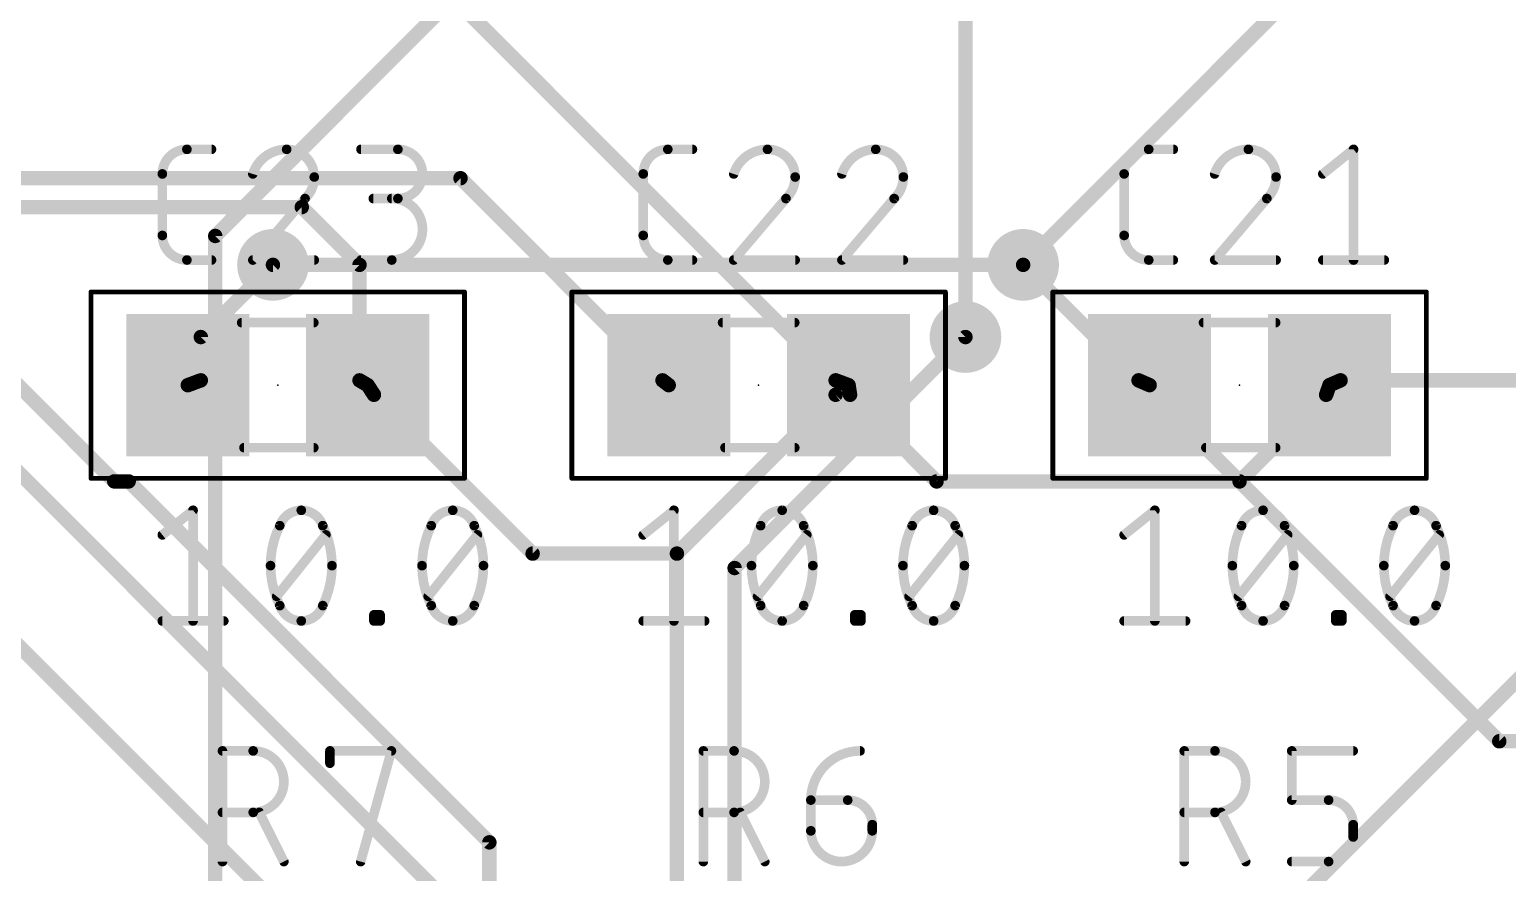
# Model space of a CAD drawing. Extents: x 0 to 100, y 0 to 80.
# Drawn here: x 51.99 to 67.6, y 54.55 to 63.44 of the extents above; entities that cross this region are included whole.
import ezdxf

# ---------------------------------------------------------------- set-up
doc = ezdxf.new("R2010")
doc.units = 0
for name, color, linetype in [('1', 22, 'CONTINUOUS'), ('16', 175, 'CONTINUOUS'), ('18', 82, 'CONTINUOUS'), ('23', 7, 'CONTINUOUS'), ('25', 253, 'CONTINUOUS'), ('27', 253, 'CONTINUOUS'), ('39', 22, 'CONTINUOUS'), ('51', 253, 'CONTINUOUS')]:
    doc.layers.add(name, color=color, linetype=linetype)

# ---------------------------------------------------------------- blocks, each defined once
blk = doc.blocks.new('RECT')
blk.add_solid([(-0.5, -0.5), (0.5, -0.5), (-0.5, 0.5), (0.5, 0.5)])
blk = doc.blocks.new('ROUNDV')
at = {"const_width": 0.5}
blk.add_lwpolyline([(0, -0.25, 1), (0, 0.25, 1), (0, -0.25)], format="xyb", dxfattribs=at)

msp = doc.modelspace()

# ---------------------------------------------------------------- linework, layer by layer
at = {"layer": '1', "const_width": 0.1524}
for points in [[(60.5028, 59.7408), (53.4924, 66.7512)], [(61.8744, 64.3128), (61.8744, 60.198)], [(56.5404, 61.8744), (46.9392, 61.8744)], [(58.674, 59.7408), (56.5404, 61.8744)], [(54.864, 61.5696), (47.8536, 61.5696)], [(55.4736, 60.96), (54.864, 61.5696)], [(54.5592, 60.96), (53.7972, 60.198)], [(55.4736, 59.7408), (55.4736, 60.96)], [(63.7032, 59.7408), (62.484, 60.96)], [(51.3588, 60.198), (52.8828, 58.674)], [(53.7972, 60.198), (53.7972, 59.7408)], [(53.7972, 59.7408), (53.66, 59.69)], [(55.4736, 59.7408), (55.56, 59.69)], [(58.674, 59.7408), (58.74, 59.69)], [(60.5028, 59.7408), (60.64, 59.69)], [(63.7032, 59.7408), (63.82, 59.69)], [(65.8368, 59.7408), (65.72, 59.69)], [(68.8848, 59.7408), (65.8368, 59.7408)], [(51.054, 59.5884), (56.5404, 54.102)], [(55.626, 59.5884), (55.56, 59.69)], [(55.626, 59.5884), (57.3024, 57.912)], [(60.5028, 59.5884), (58.8264, 57.912)], [(60.5028, 59.5884), (60.64, 59.69)], [(60.6552, 59.5884), (60.64, 59.69)], [(60.6552, 59.5884), (61.5696, 58.674)], [(64.77, 58.674), (65.6844, 59.5884)], [(65.532, 54.4068), (70.7136, 59.5884)], [(65.6844, 59.5884), (65.72, 59.69)], [(52.8828, 58.674), (53.0352, 58.674)], [(53.0352, 58.674), (56.8452, 54.864)], [(61.5696, 58.674), (64.77, 58.674)], [(57.3024, 57.912), (58.8264, 57.912)], [(58.8264, 57.912), (58.8264, 53.34)], [(51.054, 57.7596), (55.4736, 53.34)], [(56.8452, 54.864), (56.8452, 53.4924)]]:
    msp.add_lwpolyline(points, dxfattribs=at)
at = {"layer": '1', "const_width": 0.0762}
for points in [[(56.5673, 61.9013, 1), (56.5135, 61.8475)], [(56.5404, 61.8363, 1), (56.5404, 61.9125)], [(54.8909, 61.5965, 1), (54.8371, 61.5427)], [(54.864, 61.5315, 1), (54.864, 61.6077)], [(54.5861, 60.9331, 1), (54.5323, 60.9869)], [(55.5117, 60.96, 1), (55.4355, 60.96)], [(55.4467, 60.9331, 1), (55.5005, 60.9869)], [(62.5109, 60.9869, 1), (62.4571, 60.9331)], [(53.8353, 60.198, 1), (53.7591, 60.198)], [(53.7703, 60.2249, 1), (53.8241, 60.1711)], [(61.8363, 60.198, 1), (61.9125, 60.198)], [(53.8104, 59.7051, 1), (53.784, 59.7765)], [(55.4929, 59.7736, 1), (55.4543, 59.708)], [(58.6972, 59.771, 1), (58.6508, 59.7106)], [(58.6471, 59.7139, 1), (58.7009, 59.7677)], [(60.516, 59.7765, 1), (60.4896, 59.7051)], [(60.4759, 59.7139, 1), (60.5297, 59.7677)], [(63.7184, 59.7757, 1), (63.688, 59.7059)], [(63.6763, 59.7139, 1), (63.7301, 59.7677)], [(65.8368, 59.7789, 1), (65.8368, 59.7027)], [(65.852, 59.7059, 1), (65.8216, 59.7757)], [(53.6468, 59.7257, 1), (53.6732, 59.6543)], [(53.7591, 59.7408, 1), (53.8353, 59.7408)], [(55.4355, 59.7408, 1), (55.5117, 59.7408)], [(55.592, 59.7108, 1), (55.528, 59.6692)], [(55.5407, 59.6572, 1), (55.5793, 59.7228)], [(55.6529, 59.6153, 1), (55.5991, 59.5615)], [(55.594, 59.5676, 1), (55.658, 59.6092)], [(58.7168, 59.6598, 1), (58.7632, 59.7202)], [(60.4801, 59.619, 1), (60.5255, 59.5578)], [(60.5297, 59.5615, 1), (60.4759, 59.6153)], [(60.6777, 59.6956, 1), (60.6023, 59.6844)], [(60.6821, 59.6153, 1), (60.6283, 59.5615)], [(60.6627, 59.6594, 1), (60.6173, 59.7206)], [(60.6268, 59.6543, 1), (60.6532, 59.7257)], [(63.8048, 59.6551, 1), (63.8352, 59.7249)], [(65.6484, 59.601, 1), (65.7204, 59.5758)], [(65.7113, 59.5615, 1), (65.6575, 59.6153)], [(65.7048, 59.7249, 1), (65.7352, 59.6551)], [(65.756, 59.6774, 1), (65.684, 59.7026)], [(60.6175, 59.5828, 1), (60.6929, 59.594)], [(52.8828, 58.7121, 1), (52.8828, 58.6359)], [(52.8559, 58.6471, 1), (52.9097, 58.7009)], [(53.0621, 58.7009, 1), (53.0083, 58.6471)], [(53.0352, 58.6359, 1), (53.0352, 58.7121)], [(61.5696, 58.7121, 1), (61.5696, 58.6359)], [(61.5427, 58.6471, 1), (61.5965, 58.7009)], [(64.7431, 58.7009, 1), (64.7969, 58.6471)], [(64.77, 58.6359, 1), (64.77, 58.7121)], [(57.3024, 57.9501, 1), (57.3024, 57.8739)], [(57.2755, 57.8851, 1), (57.3293, 57.9389)], [(58.8645, 57.912, 1), (58.7883, 57.912)], [(58.7995, 57.9389, 1), (58.8533, 57.8851)], [(58.8264, 57.8739, 1), (58.8264, 57.9501)], [(56.8833, 54.864, 1), (56.8071, 54.864)], [(56.8183, 54.8371, 1), (56.8721, 54.8909)]]:
    msp.add_lwpolyline(points, format="xyb", dxfattribs=at)
at = {"layer": '16', "const_width": 0.1524}
for points in [[(74.8284, 73.3044), (62.484, 60.96)], [(53.9496, 61.2648), (58.5216, 65.8368)], [(53.9496, 45.2628), (53.9496, 61.2648)], [(62.484, 60.96), (54.5592, 60.96)], [(62.484, 60.96), (67.5132, 55.9308)], [(61.8744, 60.198), (59.436, 57.7596)], [(59.436, 57.7596), (59.436, 47.244)], [(67.5132, 55.9308), (68.2752, 55.9308)]]:
    msp.add_lwpolyline(points, dxfattribs=at)
at = {"layer": '16', "const_width": 0.0762}
for points in [[(53.9877, 61.2648, 1), (53.9115, 61.2648)], [(53.9227, 61.2917, 1), (53.9765, 61.2379)], [(54.5592, 60.9981, 1), (54.5592, 60.9219)], [(62.5109, 60.9869, 1), (62.4571, 60.9331)], [(62.4571, 60.9869, 1), (62.5109, 60.9331)], [(62.484, 60.9219, 1), (62.484, 60.9981)], [(61.9013, 60.1711, 1), (61.8475, 60.2249)], [(59.4741, 57.7596, 1), (59.3979, 57.7596)], [(59.4091, 57.7865, 1), (59.4629, 57.7327)], [(67.5132, 55.9689, 1), (67.5132, 55.8927)], [(67.4863, 55.9039, 1), (67.5401, 55.9577)]]:
    msp.add_lwpolyline(points, format="xyb", dxfattribs=at)
at = {"layer": '23'}
for p in [(54.61, 59.69), (59.69, 59.69), (64.77, 59.69)]:
    msp.add_point(p, dxfattribs=at)
at = {"layer": '25'}
for points, const_width in [([(53.6504, 62.1792, 0.4142), (53.3908, 61.9196)], 0.1016), ([(53.6504, 62.2046, 1), (53.6504, 62.1538)], 0.0508), ([(53.6504, 62.1538, 1), (53.6504, 62.2046)], 0.0508), ([(53.9101, 62.1538, 1), (53.9101, 62.2046)], 0.0508), ([(54.7036, 62.1792, 0.3252), (54.3466, 61.9196)], 0.1016), ([(54.9957, 61.8871, 0.4142), (54.7036, 62.1792)], 0.1016), ([(54.7036, 62.2046, 1), (54.7036, 62.1538)], 0.0508), ([(54.7036, 62.1538, 1), (54.7036, 62.2046)], 0.0508), ([(55.4896, 62.2046, 1), (55.4896, 62.1538)], 0.0508), ([(55.8791, 61.6599, 1), (55.8791, 62.1792)], 0.1016), ([(55.8791, 62.2046, 1), (55.8791, 62.1538)], 0.0508), ([(55.8791, 62.1538, 1), (55.8791, 62.2046)], 0.0508), ([(58.7304, 62.1792, 0.4142), (58.4708, 61.9196)], 0.1016), ([(58.7304, 62.2046, 1), (58.7304, 62.1538)], 0.0508), ([(58.7304, 62.1538, 1), (58.7304, 62.2046)], 0.0508), ([(58.9901, 62.1538, 1), (58.9901, 62.2046)], 0.0508), ([(59.7836, 62.1792, 0.3252), (59.4266, 61.9196)], 0.1016), ([(60.0757, 61.8871, 0.4142), (59.7836, 62.1792)], 0.1016), ([(59.7836, 62.2046, 1), (59.7836, 62.1538)], 0.0508), ([(59.7836, 62.1538, 1), (59.7836, 62.2046)], 0.0508), ([(60.9266, 62.1792, 0.3252), (60.5696, 61.9196)], 0.1016), ([(61.2187, 61.8871, 0.4142), (60.9266, 62.1792)], 0.1016), ([(60.9266, 62.2046, 1), (60.9266, 62.1538)], 0.0508), ([(60.9266, 62.1538, 1), (60.9266, 62.2046)], 0.0508), ([(63.8104, 62.1792, 0.4142), (63.5508, 61.9196)], 0.1016), ([(63.8104, 62.2046, 1), (63.8104, 62.1538)], 0.0508), ([(63.8104, 62.1538, 1), (63.8104, 62.2046)], 0.0508), ([(64.0701, 62.1538, 1), (64.0701, 62.2046)], 0.0508), ([(64.8636, 62.1792, 0.3252), (64.5066, 61.9196)], 0.1016), ([(65.1557, 61.8871, 0.4142), (64.8636, 62.1792)], 0.1016), ([(64.8636, 62.2046, 1), (64.8636, 62.1538)], 0.0508), ([(64.8636, 62.1538, 1), (64.8636, 62.2046)], 0.0508), ([(65.9996, 62.1792, 1), (65.9488, 62.1792)], 0.0508), ([(65.99, 62.1594, 1), (65.9583, 62.199)], 0.0508), ([(53.4162, 61.9196, 1), (53.3654, 61.9196)], 0.0508), ([(53.3654, 61.9196, 1), (53.4162, 61.9196)], 0.0508), ([(54.3225, 61.9274, 1), (54.3708, 61.9117)], 0.0508), ([(54.8984, 61.6599, 0.2053), (54.9957, 61.8871)], 0.1016), ([(55.0211, 61.8871, 1), (54.9703, 61.8871)], 0.0508), ([(54.9703, 61.8871, 1), (55.0211, 61.8871)], 0.0508), ([(58.4962, 61.9196, 1), (58.4454, 61.9196)], 0.0508), ([(58.4454, 61.9196, 1), (58.4962, 61.9196)], 0.0508), ([(59.4025, 61.9274, 1), (59.4508, 61.9117)], 0.0508), ([(59.9784, 61.6599, 0.2053), (60.0757, 61.8871)], 0.1016), ([(60.1011, 61.8871, 1), (60.0503, 61.8871)], 0.0508), ([(60.0503, 61.8871, 1), (60.1011, 61.8871)], 0.0508), ([(60.5454, 61.9274, 1), (60.5938, 61.9117)], 0.0508), ([(61.1214, 61.6599, 0.2053), (61.2187, 61.8871)], 0.1016), ([(61.2441, 61.8871, 1), (61.1933, 61.8871)], 0.0508), ([(61.1933, 61.8871, 1), (61.2441, 61.8871)], 0.0508), ([(63.5762, 61.9196, 1), (63.5254, 61.9196)], 0.0508), ([(63.5254, 61.9196, 1), (63.5762, 61.9196)], 0.0508), ([(64.4825, 61.9274, 1), (64.5308, 61.9117)], 0.0508), ([(65.0584, 61.6599, 0.2053), (65.1557, 61.8871)], 0.1016), ([(65.1811, 61.8871, 1), (65.1303, 61.8871)], 0.0508), ([(65.1303, 61.8871, 1), (65.1811, 61.8871)], 0.0508), ([(65.6337, 61.9394, 1), (65.6655, 61.8997)], 0.0508), ([(54.8808, 61.6783, 1), (54.9159, 61.6415)], 0.0508), ([(54.9177, 61.6435, 1), (54.879, 61.6764)], 0.0508), ([(55.6194, 61.6853, 1), (55.6194, 61.6345)], 0.0508), ([(55.8142, 61.0108, 1), (55.8142, 61.6599)], 0.1016), ([(55.8142, 61.6853, 1), (55.8142, 61.6345)], 0.0508), ([(55.8791, 61.6853, 1), (55.8791, 61.6345)], 0.0508), ([(55.8791, 61.6345, 1), (55.8791, 61.6853)], 0.0508), ([(59.9608, 61.6783, 1), (59.9959, 61.6415)], 0.0508), ([(59.9977, 61.6435, 1), (59.959, 61.6764)], 0.0508), ([(61.1038, 61.6783, 1), (61.1389, 61.6415)], 0.0508), ([(61.1407, 61.6435, 1), (61.102, 61.6764)], 0.0508), ([(65.0408, 61.6783, 1), (65.0759, 61.6415)], 0.0508), ([(65.0777, 61.6435, 1), (65.039, 61.6764)], 0.0508), ([(53.3908, 61.2704, 0.4142), (53.6504, 61.0108)], 0.1016), ([(53.4162, 61.2704, 1), (53.3654, 61.2704)], 0.0508), ([(53.3654, 61.2704, 1), (53.4162, 61.2704)], 0.0508), ([(58.4708, 61.2704, 0.4142), (58.7304, 61.0108)], 0.1016), ([(58.4962, 61.2704, 1), (58.4454, 61.2704)], 0.0508), ([(58.4454, 61.2704, 1), (58.4962, 61.2704)], 0.0508), ([(63.5508, 61.2704, 0.4142), (63.8104, 61.0108)], 0.1016), ([(63.5762, 61.2704, 1), (63.5254, 61.2704)], 0.0508), ([(63.5254, 61.2704, 1), (63.5762, 61.2704)], 0.0508), ([(53.6504, 61.0362, 1), (53.6504, 60.9854)], 0.0508), ([(53.6504, 60.9854, 1), (53.6504, 61.0362)], 0.0508), ([(53.9101, 60.9854, 1), (53.9101, 61.0362)], 0.0508), ([(54.3466, 61.0362, 1), (54.3466, 60.9854)], 0.0508), ([(54.3273, 61.0273, 1), (54.366, 60.9943)], 0.0508), ([(54.9957, 60.9854, 1), (54.9957, 61.0362)], 0.0508), ([(55.4896, 61.0362, 1), (55.4896, 60.9854)], 0.0508), ([(55.8142, 61.0362, 1), (55.8142, 60.9854)], 0.0508), ([(55.8142, 60.9854, 1), (55.8142, 61.0362)], 0.0508), ([(58.7304, 61.0362, 1), (58.7304, 60.9854)], 0.0508), ([(58.7304, 60.9854, 1), (58.7304, 61.0362)], 0.0508), ([(58.9901, 60.9854, 1), (58.9901, 61.0362)], 0.0508), ([(59.4266, 61.0362, 1), (59.4266, 60.9854)], 0.0508), ([(59.4073, 61.0273, 1), (59.446, 60.9943)], 0.0508), ([(60.0757, 60.9854, 1), (60.0757, 61.0362)], 0.0508), ([(60.5696, 61.0362, 1), (60.5696, 60.9854)], 0.0508), ([(60.5503, 61.0273, 1), (60.589, 60.9943)], 0.0508), ([(61.2187, 60.9854, 1), (61.2187, 61.0362)], 0.0508), ([(63.8104, 61.0362, 1), (63.8104, 60.9854)], 0.0508), ([(63.8104, 60.9854, 1), (63.8104, 61.0362)], 0.0508), ([(64.0701, 60.9854, 1), (64.0701, 61.0362)], 0.0508), ([(64.5066, 61.0362, 1), (64.5066, 60.9854)], 0.0508), ([(64.4873, 61.0273, 1), (64.526, 60.9943)], 0.0508), ([(65.1557, 60.9854, 1), (65.1557, 61.0362)], 0.0508), ([(65.6496, 61.0362, 1), (65.6496, 60.9854)], 0.0508), ([(66.2987, 60.9854, 1), (66.2987, 61.0362)], 0.0508), ([(65.9488, 61.0108, 1), (65.9996, 61.0108)], 0.0508), ([(54.0512, 55.8292, 1), (54.0004, 55.8292)], 0.0508), ([(54.0258, 55.8546, 1), (54.0258, 55.8038)], 0.0508), ([(54.3504, 55.1801, 1), (54.3504, 55.8292)], 0.1016), ([(54.3504, 55.8546, 1), (54.3504, 55.8038)], 0.0508), ([(54.3504, 55.8038, 1), (54.3504, 55.8546)], 0.0508), ([(55.1868, 55.8292, 1), (55.136, 55.8292)], 0.0508), ([(55.1614, 55.8546, 1), (55.1614, 55.8038)], 0.0508), ([(55.835, 55.8224, 1), (55.7861, 55.836)], 0.0508), ([(55.8105, 55.8038, 1), (55.8105, 55.8546)], 0.0508), ([(59.1312, 55.8292, 1), (59.0804, 55.8292)], 0.0508), ([(59.1058, 55.8546, 1), (59.1058, 55.8038)], 0.0508), ([(59.4304, 55.1801, 1), (59.4304, 55.8292)], 0.1016), ([(59.4304, 55.8546, 1), (59.4304, 55.8038)], 0.0508), ([(59.4304, 55.8038, 1), (59.4304, 55.8546)], 0.0508), ([(60.7607, 55.8292, 0.4142), (60.2414, 55.3099)], 0.1016), ([(60.7607, 55.8038, 1), (60.7607, 55.8546)], 0.0508), ([(64.2112, 55.8292, 1), (64.1604, 55.8292)], 0.0508), ([(64.1858, 55.8546, 1), (64.1858, 55.8038)], 0.0508), ([(64.5104, 55.1801, 1), (64.5104, 55.8292)], 0.1016), ([(64.5104, 55.8546, 1), (64.5104, 55.8038)], 0.0508), ([(64.5104, 55.8038, 1), (64.5104, 55.8546)], 0.0508), ([(65.3468, 55.8292, 1), (65.296, 55.8292)], 0.0508), ([(65.3214, 55.8546, 1), (65.3214, 55.8038)], 0.0508), ([(65.9705, 55.8038, 1), (65.9705, 55.8546)], 0.0508), ([(55.136, 55.6994, 1), (55.1868, 55.6994)], 0.0508), ([(60.2414, 55.3353, 1), (60.2414, 55.2845)], 0.0508), ([(60.2668, 55.3099, 1), (60.216, 55.3099)], 0.0508), ([(60.216, 55.3099, 1), (60.2668, 55.3099)], 0.0508), ([(60.8905, 55.0503, 0.4142), (60.6309, 55.3099)], 0.1016), ([(60.6309, 55.3353, 1), (60.6309, 55.2845)], 0.0508), ([(60.6309, 55.2845, 1), (60.6309, 55.3353)], 0.0508), ([(65.3214, 55.3353, 1), (65.3214, 55.2845)], 0.0508), ([(65.296, 55.3099, 1), (65.3468, 55.3099)], 0.0508), ([(65.9705, 55.0503, 0.4142), (65.7109, 55.3099)], 0.1016), ([(65.7109, 55.3353, 1), (65.7109, 55.2845)], 0.0508), ([(65.7109, 55.2845, 1), (65.7109, 55.3353)], 0.0508), ([(54.0258, 55.2055, 1), (54.0258, 55.1547)], 0.0508), ([(54.3504, 55.2055, 1), (54.3504, 55.1547)], 0.0508), ([(54.3504, 55.1547, 1), (54.3504, 55.2055)], 0.0508), ([(54.438, 55.1914, 1), (54.3925, 55.1687)], 0.0508), ([(59.1058, 55.2055, 1), (59.1058, 55.1547)], 0.0508), ([(59.4304, 55.2055, 1), (59.4304, 55.1547)], 0.0508), ([(59.4304, 55.1547, 1), (59.4304, 55.2055)], 0.0508), ([(59.518, 55.1914, 1), (59.4725, 55.1687)], 0.0508), ([(64.1858, 55.2055, 1), (64.1858, 55.1547)], 0.0508), ([(64.5104, 55.2055, 1), (64.5104, 55.1547)], 0.0508), ([(64.5104, 55.1547, 1), (64.5104, 55.2055)], 0.0508), ([(64.598, 55.1914, 1), (64.5525, 55.1687)], 0.0508), ([(60.2414, 54.9854, 1), (60.8905, 54.9854)], 0.1016), ([(60.2668, 54.9854, 1), (60.216, 54.9854)], 0.0508), ([(60.216, 54.9854, 1), (60.2668, 54.9854)], 0.0508), ([(60.9159, 55.0503, 1), (60.8651, 55.0503)], 0.0508), ([(60.8651, 55.0503, 1), (60.9159, 55.0503)], 0.0508), ([(60.9159, 54.9854, 1), (60.8651, 54.9854)], 0.0508), ([(60.8651, 54.9854, 1), (60.9159, 54.9854)], 0.0508), ([(65.7109, 54.6608, 0.4142), (65.9705, 54.9204)], 0.1016), ([(65.9959, 55.0503, 1), (65.9451, 55.0503)], 0.0508), ([(65.9451, 55.0503, 1), (65.9959, 55.0503)], 0.0508), ([(65.9959, 54.9204, 1), (65.9451, 54.9204)], 0.0508), ([(65.9451, 54.9204, 1), (65.9959, 54.9204)], 0.0508), ([(54.0004, 54.6608, 1), (54.0512, 54.6608)], 0.0508), ([(54.6522, 54.6494, 1), (54.6976, 54.6722)], 0.0508), ([(55.4615, 54.6676, 1), (55.5105, 54.654)], 0.0508), ([(59.0804, 54.6608, 1), (59.1312, 54.6608)], 0.0508), ([(59.7322, 54.6494, 1), (59.7776, 54.6722)], 0.0508), ([(64.1604, 54.6608, 1), (64.2112, 54.6608)], 0.0508), ([(64.8122, 54.6494, 1), (64.8576, 54.6722)], 0.0508), ([(65.3214, 54.6862, 1), (65.3214, 54.6354)], 0.0508), ([(65.7109, 54.6862, 1), (65.7109, 54.6354)], 0.0508), ([(65.7109, 54.6354, 1), (65.7109, 54.6862)], 0.0508)]:
    msp.add_lwpolyline(points, format="xyb", dxfattribs=dict(at, const_width=const_width))
at = {"layer": '25', "const_width": 0.1016}
for points in [[(53.6504, 62.1792), (53.9101, 62.1792)], [(55.4896, 62.1792), (55.8791, 62.1792)], [(58.7304, 62.1792), (58.9901, 62.1792)], [(63.8104, 62.1792), (64.0701, 62.1792)], [(65.6496, 61.9196), (65.9742, 62.1792)], [(65.9742, 62.1792), (65.9742, 61.0108)], [(53.3908, 61.2704), (53.3908, 61.9196)], [(58.4708, 61.2704), (58.4708, 61.9196)], [(63.5508, 61.2704), (63.5508, 61.9196)], [(54.8984, 61.6599), (54.3466, 61.0108)], [(55.8791, 61.6599), (55.6194, 61.6599)], [(59.9784, 61.6599), (59.4266, 61.0108)], [(61.1214, 61.6599), (60.5696, 61.0108)], [(65.0584, 61.6599), (64.5066, 61.0108)], [(53.9101, 61.0108), (53.6504, 61.0108)], [(54.3466, 61.0108), (54.9957, 61.0108)], [(55.4896, 61.0108), (55.8142, 61.0108)], [(58.9901, 61.0108), (58.7304, 61.0108)], [(59.4266, 61.0108), (60.0757, 61.0108)], [(60.5696, 61.0108), (61.2187, 61.0108)], [(64.0701, 61.0108), (63.8104, 61.0108)], [(64.5066, 61.0108), (65.1557, 61.0108)], [(65.6496, 61.0108), (66.2987, 61.0108)], [(54.0258, 54.6608), (54.0258, 55.8292)], [(54.0258, 55.8292), (54.3504, 55.8292)], [(55.1614, 55.6994), (55.1614, 55.8292)], [(55.1614, 55.8292), (55.8105, 55.8292)], [(55.8105, 55.8292), (55.486, 54.6608)], [(59.1058, 54.6608), (59.1058, 55.8292)], [(59.1058, 55.8292), (59.4304, 55.8292)], [(64.1858, 54.6608), (64.1858, 55.8292)], [(64.1858, 55.8292), (64.5104, 55.8292)], [(65.3214, 55.3099), (65.3214, 55.8292)], [(65.3214, 55.8292), (65.9705, 55.8292)], [(60.2414, 55.3099), (60.6309, 55.3099)], [(60.2414, 54.9854), (60.2414, 55.3099)], [(65.7109, 55.3099), (65.3214, 55.3099)], [(54.3504, 55.1801), (54.0258, 55.1801)], [(54.6749, 54.6608), (54.4153, 55.1801)], [(59.4304, 55.1801), (59.1058, 55.1801)], [(59.7549, 54.6608), (59.4953, 55.1801)], [(64.5104, 55.1801), (64.1858, 55.1801)], [(64.8349, 54.6608), (64.5753, 55.1801)], [(60.8905, 55.0503), (60.8905, 54.9854)], [(65.9705, 54.9204), (65.9705, 55.0503)], [(65.3214, 54.6608), (65.7109, 54.6608)]]:
    msp.add_lwpolyline(points, dxfattribs=at)
at = {"layer": '27', "const_width": 0.1016}
for points in [[(53.3908, 58.1096), (53.7154, 58.3692)], [(53.7154, 58.3692), (53.7154, 57.2008)], [(58.4708, 58.1096), (58.7954, 58.3692)], [(58.7954, 58.3692), (58.7954, 57.2008)], [(63.5508, 58.1096), (63.8754, 58.3692)], [(63.8754, 58.3692), (63.8754, 57.2008)], [(54.5987, 57.4604), (55.118, 58.1096)], [(56.1989, 57.4604), (56.7182, 58.1096)], [(59.6787, 57.4604), (60.198, 58.1096)], [(61.2789, 57.4604), (61.7982, 58.1096)], [(64.7587, 57.4604), (65.278, 58.1096)], [(66.3589, 57.4604), (66.8782, 58.1096)], [(55.626, 57.2008), (55.626, 57.2657)], [(55.626, 57.2657), (55.6909, 57.2657)], [(55.6909, 57.2657), (55.6909, 57.2008)], [(60.706, 57.2008), (60.706, 57.2657)], [(60.706, 57.2657), (60.7709, 57.2657)], [(60.7709, 57.2657), (60.7709, 57.2008)], [(65.786, 57.2008), (65.786, 57.2657)], [(65.786, 57.2657), (65.8509, 57.2657)], [(65.8509, 57.2657), (65.8509, 57.2008)], [(53.3908, 57.2008), (54.0399, 57.2008)], [(55.6909, 57.2008), (55.626, 57.2008)], [(58.4708, 57.2008), (59.1199, 57.2008)], [(60.7709, 57.2008), (60.706, 57.2008)], [(63.5508, 57.2008), (64.1999, 57.2008)], [(65.8509, 57.2008), (65.786, 57.2008)]]:
    msp.add_lwpolyline(points, dxfattribs=at)
at = {"layer": '27'}
for points, const_width in [([(53.7408, 58.3692, 1), (53.69, 58.3692)], 0.0508), ([(53.7312, 58.3494, 1), (53.6995, 58.389)], 0.0508), ([(54.8584, 58.3692, 0.3205), (54.6312, 58.2069)], 0.1016), ([(54.8583, 58.3946, 1), (54.8584, 58.3438)], 0.0508), ([(55.0855, 58.2069, 0.3205), (54.8584, 58.3692)], 0.1016), ([(54.8583, 58.3438, 1), (54.8584, 58.3946)], 0.0508), ([(56.4585, 58.3692, 0.3205), (56.2314, 58.2069)], 0.1016), ([(56.6857, 58.2069, 0.3205), (56.4585, 58.3692)], 0.1016), ([(56.4585, 58.3946, 1), (56.4585, 58.3438)], 0.0508), ([(56.4585, 58.3438, 1), (56.4585, 58.3946)], 0.0508), ([(58.8208, 58.3692, 1), (58.77, 58.3692)], 0.0508), ([(58.8112, 58.3494, 1), (58.7795, 58.389)], 0.0508), ([(59.9383, 58.3692, 0.3205), (59.7112, 58.2069)], 0.1016), ([(60.1655, 58.2069, 0.3205), (59.9383, 58.3692)], 0.1016), ([(59.9383, 58.3946, 1), (59.9384, 58.3438)], 0.0508), ([(59.9383, 58.3438, 1), (59.9384, 58.3946)], 0.0508), ([(61.5385, 58.3692, 0.3205), (61.3114, 58.2069)], 0.1016), ([(61.7657, 58.2069, 0.3205), (61.5385, 58.3692)], 0.1016), ([(61.5385, 58.3946, 1), (61.5385, 58.3438)], 0.0508), ([(61.5385, 58.3438, 1), (61.5385, 58.3946)], 0.0508), ([(63.9008, 58.3692, 1), (63.85, 58.3692)], 0.0508), ([(63.8912, 58.3494, 1), (63.8595, 58.389)], 0.0508), ([(65.0183, 58.3692, 0.3205), (64.7912, 58.2069)], 0.1016), ([(65.2455, 58.2069, 0.3205), (65.0183, 58.3692)], 0.1016), ([(65.0183, 58.3946, 1), (65.0184, 58.3438)], 0.0508), ([(65.0183, 58.3438, 1), (65.0184, 58.3946)], 0.0508), ([(66.6185, 58.3692, 0.3205), (66.3914, 58.2069)], 0.1016), ([(66.8457, 58.2069, 0.3205), (66.6185, 58.3692)], 0.1016), ([(66.6185, 58.3946, 1), (66.6185, 58.3438)], 0.0508), ([(66.6185, 58.3438, 1), (66.6185, 58.3946)], 0.0508), ([(54.6312, 58.2069, 0.1139), (54.5338, 57.785)], 0.1016), ([(54.6071, 58.2152, 1), (54.6552, 58.1987)], 0.0508), ([(54.654, 58.1958, 1), (54.6083, 58.2181)], 0.0508), ([(55.1084, 58.2181, 1), (55.0627, 58.1958)], 0.0508), ([(55.1829, 57.785, 0.1139), (55.0855, 58.2069)], 0.1016), ([(55.0615, 58.1987, 1), (55.1096, 58.2152)], 0.0508), ([(56.2314, 58.2069, 0.1139), (56.134, 57.785)], 0.1016), ([(56.2073, 58.2152, 1), (56.2554, 58.1987)], 0.0508), ([(56.2542, 58.1958, 1), (56.2085, 58.2181)], 0.0508), ([(56.7086, 58.2181, 1), (56.6629, 58.1958)], 0.0508), ([(56.7831, 57.785, 0.1139), (56.6857, 58.2069)], 0.1016), ([(56.6617, 58.1987, 1), (56.7098, 58.2152)], 0.0508), ([(59.7112, 58.2069, 0.1139), (59.6138, 57.785)], 0.1016), ([(59.6871, 58.2152, 1), (59.7352, 58.1987)], 0.0508), ([(59.734, 58.1958, 1), (59.6883, 58.2181)], 0.0508), ([(60.1884, 58.2181, 1), (60.1427, 58.1958)], 0.0508), ([(60.2629, 57.785, 0.1139), (60.1655, 58.2069)], 0.1016), ([(60.1415, 58.1987, 1), (60.1896, 58.2152)], 0.0508), ([(61.3114, 58.2069, 0.1139), (61.214, 57.785)], 0.1016), ([(61.2873, 58.2152, 1), (61.3354, 58.1987)], 0.0508), ([(61.3342, 58.1958, 1), (61.2885, 58.2181)], 0.0508), ([(61.7886, 58.2181, 1), (61.7429, 58.1958)], 0.0508), ([(61.8631, 57.785, 0.1139), (61.7657, 58.2069)], 0.1016), ([(61.7417, 58.1987, 1), (61.7898, 58.2152)], 0.0508), ([(64.7912, 58.2069, 0.1139), (64.6938, 57.785)], 0.1016), ([(64.7671, 58.2152, 1), (64.8152, 58.1987)], 0.0508), ([(64.814, 58.1958, 1), (64.7683, 58.2181)], 0.0508), ([(65.2684, 58.2181, 1), (65.2227, 58.1958)], 0.0508), ([(65.3429, 57.785, 0.1139), (65.2455, 58.2069)], 0.1016), ([(65.2215, 58.1987, 1), (65.2696, 58.2152)], 0.0508), ([(66.3914, 58.2069, 0.1139), (66.294, 57.785)], 0.1016), ([(66.3673, 58.2152, 1), (66.4154, 58.1987)], 0.0508), ([(66.4142, 58.1958, 1), (66.3685, 58.2181)], 0.0508), ([(66.8686, 58.2181, 1), (66.8229, 58.1958)], 0.0508), ([(66.9431, 57.785, 0.1139), (66.8457, 58.2069)], 0.1016), ([(66.8217, 58.1987, 1), (66.8698, 58.2152)], 0.0508), ([(53.3749, 58.1294, 1), (53.4067, 58.0897)], 0.0508), ([(55.1378, 58.0937, 1), (55.0982, 58.1254)], 0.0508), ([(56.738, 58.0937, 1), (56.6984, 58.1254)], 0.0508), ([(58.4549, 58.1294, 1), (58.4867, 58.0897)], 0.0508), ([(60.2178, 58.0937, 1), (60.1782, 58.1254)], 0.0508), ([(61.818, 58.0937, 1), (61.7784, 58.1254)], 0.0508), ([(63.5349, 58.1294, 1), (63.5667, 58.0897)], 0.0508), ([(65.2978, 58.0937, 1), (65.2582, 58.1254)], 0.0508), ([(66.898, 58.0937, 1), (66.8584, 58.1254)], 0.0508), ([(54.5338, 57.785, 0.1139), (54.6312, 57.3631)], 0.1016), ([(54.5592, 57.785, 1), (54.5084, 57.785)], 0.0508), ([(54.5084, 57.785, 1), (54.5592, 57.785)], 0.0508), ([(55.0855, 57.3631, 0.1139), (55.1829, 57.785)], 0.1016), ([(55.2083, 57.785, 1), (55.1575, 57.785)], 0.0508), ([(55.1575, 57.785, 1), (55.2083, 57.785)], 0.0508), ([(56.134, 57.785, 0.1139), (56.2314, 57.3631)], 0.1016), ([(56.1594, 57.785, 1), (56.1086, 57.785)], 0.0508), ([(56.1086, 57.785, 1), (56.1594, 57.785)], 0.0508), ([(56.6857, 57.3631, 0.1139), (56.7831, 57.785)], 0.1016), ([(56.8085, 57.785, 1), (56.7577, 57.785)], 0.0508), ([(56.7577, 57.785, 1), (56.8085, 57.785)], 0.0508), ([(59.6138, 57.785, 0.1139), (59.7112, 57.3631)], 0.1016), ([(59.6392, 57.785, 1), (59.5884, 57.785)], 0.0508), ([(59.5884, 57.785, 1), (59.6392, 57.785)], 0.0508), ([(60.1655, 57.3631, 0.1139), (60.2629, 57.785)], 0.1016), ([(60.2883, 57.785, 1), (60.2375, 57.785)], 0.0508), ([(60.2375, 57.785, 1), (60.2883, 57.785)], 0.0508), ([(61.214, 57.785, 0.1139), (61.3114, 57.3631)], 0.1016), ([(61.2394, 57.785, 1), (61.1886, 57.785)], 0.0508), ([(61.1886, 57.785, 1), (61.2394, 57.785)], 0.0508), ([(61.7657, 57.3631, 0.1139), (61.8631, 57.785)], 0.1016), ([(61.8885, 57.785, 1), (61.8377, 57.785)], 0.0508), ([(61.8377, 57.785, 1), (61.8885, 57.785)], 0.0508), ([(64.6938, 57.785, 0.1139), (64.7912, 57.3631)], 0.1016), ([(64.7192, 57.785, 1), (64.6684, 57.785)], 0.0508), ([(64.6684, 57.785, 1), (64.7192, 57.785)], 0.0508), ([(65.2455, 57.3631, 0.1139), (65.3429, 57.785)], 0.1016), ([(65.3683, 57.785, 1), (65.3175, 57.785)], 0.0508), ([(65.3175, 57.785, 1), (65.3683, 57.785)], 0.0508), ([(66.294, 57.785, 0.1139), (66.3914, 57.3631)], 0.1016), ([(66.3194, 57.785, 1), (66.2686, 57.785)], 0.0508), ([(66.2686, 57.785, 1), (66.3194, 57.785)], 0.0508), ([(66.8457, 57.3631, 0.1139), (66.9431, 57.785)], 0.1016), ([(66.9685, 57.785, 1), (66.9177, 57.785)], 0.0508), ([(66.9177, 57.785, 1), (66.9685, 57.785)], 0.0508), ([(54.5789, 57.4763, 1), (54.6185, 57.4446)], 0.0508), ([(56.1791, 57.4763, 1), (56.2187, 57.4446)], 0.0508), ([(59.6589, 57.4763, 1), (59.6985, 57.4446)], 0.0508), ([(61.2591, 57.4763, 1), (61.2987, 57.4446)], 0.0508), ([(64.7389, 57.4763, 1), (64.7785, 57.4446)], 0.0508), ([(66.3391, 57.4763, 1), (66.3787, 57.4446)], 0.0508), ([(54.6552, 57.3713, 1), (54.6071, 57.3548)], 0.0508), ([(54.6312, 57.3631, 0.3205), (54.8584, 57.2008)], 0.1016), ([(54.6083, 57.3519, 1), (54.654, 57.3742)], 0.0508), ([(54.8584, 57.2008, 0.3205), (55.0855, 57.3631)], 0.1016), ([(55.0627, 57.3742, 1), (55.1084, 57.3519)], 0.0508), ([(55.1096, 57.3548, 1), (55.0615, 57.3713)], 0.0508), ([(55.6514, 57.2657, 1), (55.6006, 57.2657)], 0.0508), ([(55.626, 57.2911, 1), (55.626, 57.2403)], 0.0508), ([(55.7163, 57.2657, 1), (55.6655, 57.2657)], 0.0508), ([(55.6909, 57.2403, 1), (55.6909, 57.2911)], 0.0508), ([(56.2554, 57.3713, 1), (56.2073, 57.3548)], 0.0508), ([(56.2314, 57.3631, 0.3205), (56.4585, 57.2008)], 0.1016), ([(56.2085, 57.3519, 1), (56.2542, 57.3742)], 0.0508), ([(56.4585, 57.2008, 0.3205), (56.6857, 57.3631)], 0.1016), ([(56.6629, 57.3742, 1), (56.7086, 57.3519)], 0.0508), ([(56.7098, 57.3548, 1), (56.6617, 57.3713)], 0.0508), ([(59.7352, 57.3713, 1), (59.6871, 57.3548)], 0.0508), ([(59.7112, 57.3631, 0.3205), (59.9383, 57.2008)], 0.1016), ([(59.6883, 57.3519, 1), (59.734, 57.3742)], 0.0508), ([(59.9383, 57.2008, 0.3205), (60.1655, 57.3631)], 0.1016), ([(60.1427, 57.3742, 1), (60.1884, 57.3519)], 0.0508), ([(60.1896, 57.3548, 1), (60.1415, 57.3713)], 0.0508), ([(60.7314, 57.2657, 1), (60.6806, 57.2657)], 0.0508), ([(60.706, 57.2911, 1), (60.706, 57.2403)], 0.0508), ([(60.7963, 57.2657, 1), (60.7455, 57.2657)], 0.0508), ([(60.7709, 57.2403, 1), (60.7709, 57.2911)], 0.0508), ([(61.3354, 57.3713, 1), (61.2873, 57.3548)], 0.0508), ([(61.3114, 57.3631, 0.3205), (61.5385, 57.2008)], 0.1016), ([(61.2885, 57.3519, 1), (61.3342, 57.3742)], 0.0508), ([(61.5385, 57.2008, 0.3205), (61.7657, 57.3631)], 0.1016), ([(61.7429, 57.3742, 1), (61.7886, 57.3519)], 0.0508), ([(61.7898, 57.3548, 1), (61.7417, 57.3713)], 0.0508), ([(64.8152, 57.3713, 1), (64.7671, 57.3548)], 0.0508), ([(64.7912, 57.3631, 0.3205), (65.0183, 57.2008)], 0.1016), ([(64.7683, 57.3519, 1), (64.814, 57.3742)], 0.0508), ([(65.0183, 57.2008, 0.3205), (65.2455, 57.3631)], 0.1016), ([(65.2227, 57.3742, 1), (65.2684, 57.3519)], 0.0508), ([(65.2696, 57.3548, 1), (65.2215, 57.3713)], 0.0508), ([(65.8114, 57.2657, 1), (65.7606, 57.2657)], 0.0508), ([(65.786, 57.2911, 1), (65.786, 57.2403)], 0.0508), ([(65.8763, 57.2657, 1), (65.8255, 57.2657)], 0.0508), ([(65.8509, 57.2403, 1), (65.8509, 57.2911)], 0.0508), ([(66.4154, 57.3713, 1), (66.3673, 57.3548)], 0.0508), ([(66.3914, 57.3631, 0.3205), (66.6185, 57.2008)], 0.1016), ([(66.3685, 57.3519, 1), (66.4142, 57.3742)], 0.0508), ([(66.6185, 57.2008, 0.3205), (66.8457, 57.3631)], 0.1016), ([(66.8229, 57.3742, 1), (66.8686, 57.3519)], 0.0508), ([(66.8698, 57.3548, 1), (66.8217, 57.3713)], 0.0508), ([(53.3908, 57.2262, 1), (53.3908, 57.1754)], 0.0508), ([(53.69, 57.2008, 1), (53.7408, 57.2008)], 0.0508), ([(54.0399, 57.1754, 1), (54.0399, 57.2262)], 0.0508), ([(54.8583, 57.2262, 1), (54.8584, 57.1754)], 0.0508), ([(54.8583, 57.1754, 1), (54.8584, 57.2262)], 0.0508), ([(55.626, 57.2262, 1), (55.626, 57.1754)], 0.0508), ([(55.6006, 57.2008, 1), (55.6514, 57.2008)], 0.0508), ([(55.6655, 57.2008, 1), (55.7163, 57.2008)], 0.0508), ([(55.6909, 57.1754, 1), (55.6909, 57.2262)], 0.0508), ([(56.4585, 57.2262, 1), (56.4585, 57.1754)], 0.0508), ([(56.4585, 57.1754, 1), (56.4585, 57.2262)], 0.0508), ([(58.4708, 57.2262, 1), (58.4708, 57.1754)], 0.0508), ([(58.77, 57.2008, 1), (58.8208, 57.2008)], 0.0508), ([(59.1199, 57.1754, 1), (59.1199, 57.2262)], 0.0508), ([(59.9383, 57.2262, 1), (59.9384, 57.1754)], 0.0508), ([(59.9383, 57.1754, 1), (59.9384, 57.2262)], 0.0508), ([(60.706, 57.2262, 1), (60.706, 57.1754)], 0.0508), ([(60.6806, 57.2008, 1), (60.7314, 57.2008)], 0.0508), ([(60.7455, 57.2008, 1), (60.7963, 57.2008)], 0.0508), ([(60.7709, 57.1754, 1), (60.7709, 57.2262)], 0.0508), ([(61.5385, 57.2262, 1), (61.5385, 57.1754)], 0.0508), ([(61.5385, 57.1754, 1), (61.5385, 57.2262)], 0.0508), ([(63.5508, 57.2262, 1), (63.5508, 57.1754)], 0.0508), ([(63.85, 57.2008, 1), (63.9008, 57.2008)], 0.0508), ([(64.1999, 57.1754, 1), (64.1999, 57.2262)], 0.0508), ([(65.0183, 57.2262, 1), (65.0184, 57.1754)], 0.0508), ([(65.0183, 57.1754, 1), (65.0184, 57.2262)], 0.0508), ([(65.786, 57.2262, 1), (65.786, 57.1754)], 0.0508), ([(65.7606, 57.2008, 1), (65.8114, 57.2008)], 0.0508), ([(65.8255, 57.2008, 1), (65.8763, 57.2008)], 0.0508), ([(65.8509, 57.1754, 1), (65.8509, 57.2262)], 0.0508), ([(66.6185, 57.2262, 1), (66.6185, 57.1754)], 0.0508), ([(66.6185, 57.1754, 1), (66.6185, 57.2262)], 0.0508)]:
    msp.add_lwpolyline(points, format="xyb", dxfattribs=dict(at, const_width=const_width))
at = {"layer": '39', "const_width": 0.0508}
for points in [[(52.637, 60.673), (56.583, 60.673)], [(52.637, 58.707), (52.637, 60.673)], [(56.583, 60.673), (56.583, 58.707)], [(57.717, 60.673), (61.663, 60.673)], [(57.717, 58.707), (57.717, 60.673)], [(61.663, 60.673), (61.663, 58.707)], [(62.797, 60.673), (66.743, 60.673)], [(62.797, 58.707), (62.797, 60.673)], [(66.743, 60.673), (66.743, 58.707)], [(56.583, 58.707), (52.637, 58.707)], [(61.663, 58.707), (57.717, 58.707)], [(66.743, 58.707), (62.797, 58.707)]]:
    msp.add_lwpolyline(points, dxfattribs=at)
at = {"layer": '39', "const_width": 0.0254}
for points in [[(52.637, 60.6857, 1), (52.637, 60.6603)], [(52.6497, 60.673, 1), (52.6243, 60.673)], [(56.5957, 60.673, 1), (56.5703, 60.673)], [(56.583, 60.6603, 1), (56.583, 60.6857)], [(57.717, 60.6857, 1), (57.717, 60.6603)], [(57.7297, 60.673, 1), (57.7043, 60.673)], [(61.6757, 60.673, 1), (61.6503, 60.673)], [(61.663, 60.6603, 1), (61.663, 60.6857)], [(62.797, 60.6857, 1), (62.797, 60.6603)], [(62.8097, 60.673, 1), (62.7843, 60.673)], [(66.7557, 60.673, 1), (66.7303, 60.673)], [(66.743, 60.6603, 1), (66.743, 60.6857)], [(52.637, 58.7197, 1), (52.637, 58.6943)], [(52.6243, 58.707, 1), (52.6497, 58.707)], [(56.5703, 58.707, 1), (56.5957, 58.707)], [(56.583, 58.6943, 1), (56.583, 58.7197)], [(57.717, 58.7197, 1), (57.717, 58.6943)], [(57.7043, 58.707, 1), (57.7297, 58.707)], [(61.6503, 58.707, 1), (61.6757, 58.707)], [(61.663, 58.6943, 1), (61.663, 58.7197)], [(62.797, 58.7197, 1), (62.797, 58.6943)], [(62.7843, 58.707, 1), (62.8097, 58.707)], [(66.7303, 58.707, 1), (66.7557, 58.707)], [(66.743, 58.6943, 1), (66.743, 58.7197)]]:
    msp.add_lwpolyline(points, format="xyb", dxfattribs=at)
at = {"layer": '51', "const_width": 0.1016}
for points in [[(54.229, 60.35), (54.991, 60.35)], [(59.309, 60.35), (60.071, 60.35)], [(64.389, 60.35), (65.151, 60.35)], [(54.254, 59.03), (54.991, 59.03)], [(59.334, 59.03), (60.071, 59.03)], [(64.414, 59.03), (65.151, 59.03)]]:
    msp.add_lwpolyline(points, dxfattribs=at)
at = {"layer": '51', "const_width": 0.0508}
for points in [[(54.229, 60.3754, 1), (54.229, 60.3246)], [(54.991, 60.3246, 1), (54.991, 60.3754)], [(59.309, 60.3754, 1), (59.309, 60.3246)], [(60.071, 60.3246, 1), (60.071, 60.3754)], [(64.389, 60.3754, 1), (64.389, 60.3246)], [(65.151, 60.3246, 1), (65.151, 60.3754)], [(54.254, 59.0554, 1), (54.254, 59.0046)], [(54.991, 59.0046, 1), (54.991, 59.0554)], [(59.334, 59.0554, 1), (59.334, 59.0046)], [(60.071, 59.0046, 1), (60.071, 59.0554)], [(64.414, 59.0554, 1), (64.414, 59.0046)], [(65.151, 59.0046, 1), (65.151, 59.0554)]]:
    msp.add_lwpolyline(points, format="xyb", dxfattribs=at)

# ---------------------------------------------------------------- block references
at = {"layer": '1', "xscale": 1.3, "yscale": 1.5}
for p in [(53.66, 59.69), (55.56, 59.69), (58.74, 59.69), (60.64, 59.69), (63.82, 59.69), (65.72, 59.69)]:
    msp.add_blockref('RECT', p, dxfattribs=at)
at = {"layer": '18', "xscale": 0.7564, "yscale": 0.7564}
for p in [(54.5592, 60.96), (54.5592, 60.96), (62.484, 60.96), (62.484, 60.96), (61.8744, 60.198), (61.8744, 60.198)]:
    msp.add_blockref('ROUNDV', p, dxfattribs=at)
at = {"layer": '51', "xscale": 0.7501, "yscale": 1.4501}
for p in [(53.8929, 59.6912), (55.3407, 59.6912), (58.9729, 59.6912), (60.4207, 59.6912), (64.0529, 59.6912), (65.5007, 59.6912)]:
    msp.add_blockref('RECT', p, dxfattribs=at)

doc.saveas('drawing.dxf')
